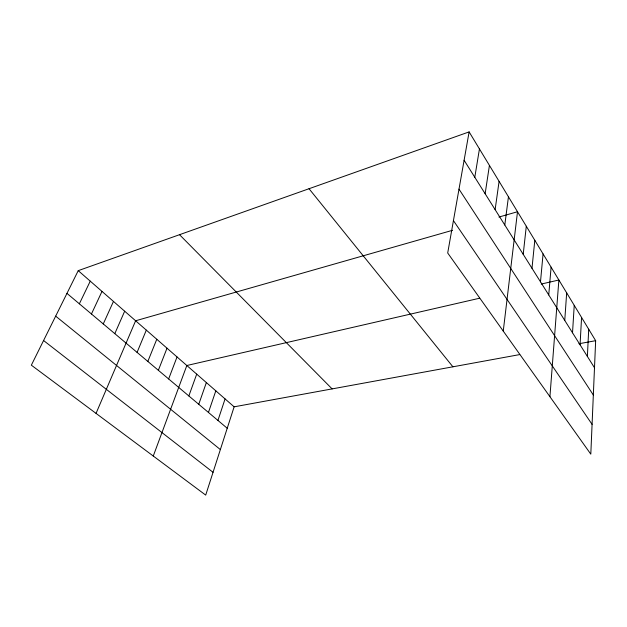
<?xml version="1.0" encoding="UTF-8"?>
<svg xmlns="http://www.w3.org/2000/svg" width="627" height="627" viewBox="0 0 627 627"><rect width="100%" height="100%" fill="white"/><g stroke="black" fill="none" stroke-linecap="round" stroke-linejoin="round"><path stroke-width="0.94" d="M469.121 131.897L595.65 340.688L590.806 454.152L447.702 253.002L469.121 131.897L78.234 270.645L31.35 365.18L205.703 495.103L234.13 406.821L519.72 354.584M587.381 356.45L588.714 329.238M580.061 344.795L581.574 317.458M572.522 332.796L574.23 305.341M564.755 320.436L566.667 292.856M549.926 396.695L558.876 280.01L541.25 284.055M548.743 294.956L551.094 267.157M540.49 281.829L543.068 253.927M531.986 268.285L534.807 240.298M523.208 254.319L526.296 226.237M503.254 331.087L517.51 211.746L498.943 217.044M504.79 225.015L508.45 196.792M495.126 209.63L499.092 181.352M485.133 193.727L489.428 165.41M474.796 177.284L479.443 148.928M217.945 420.435L225.069 398.913M208.454 412.456L215.821 390.825M198.759 404.29L206.361 382.572M188.845 395.95L196.706 374.131M153.27 456.033L186.83 365.51L479.655 298.209M168.647 378.951L177.033 356.951M158.357 370.291L167.017 348.204M147.839 361.442L156.781 339.262M137.078 352.382L146.318 330.123M96.041 413.389L135.62 320.773L452.576 230.289M114.804 333.635L124.671 311.211M103.267 323.932L113.463 301.422M91.456 313.986L101.997 291.406M79.355 303.805L90.257 281.147M578.94 343.745L595.65 340.688M43.576 340.524L213.047 472.303M55.67 316.133L220.367 449.583M66.956 293.373L227.233 428.257M78.234 270.645L234.13 406.821M179.518 234.694L332.114 388.897M309.025 188.719L452.906 366.803M453.431 220.618L592.076 424.354M458.995 189.142L593.33 395.01M464.105 160.261L594.498 367.767"/></g></svg>
